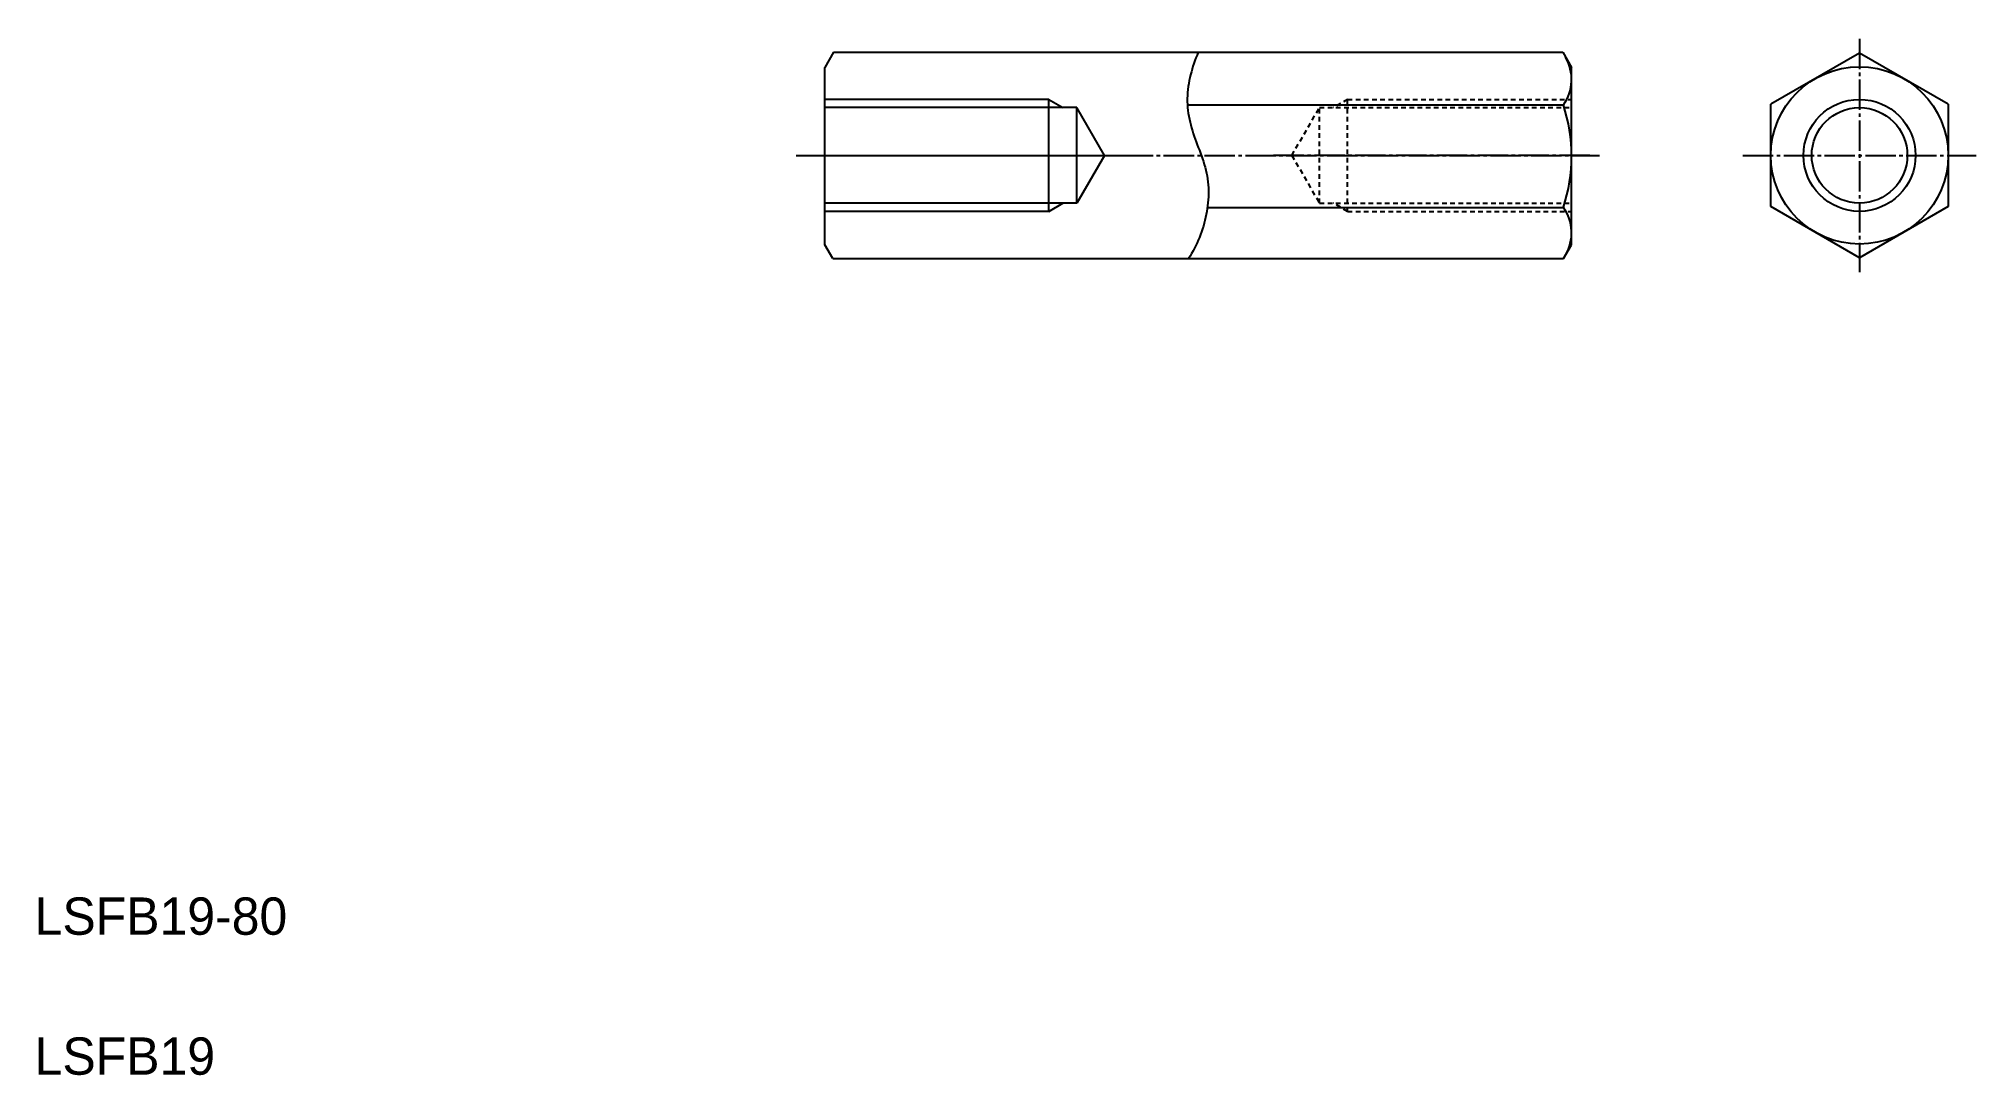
# Model space of a CAD drawing. Extents: x 10 to 218, y 10 to 121.
import ezdxf

# ---------------------------------------------------------------- set-up
doc = ezdxf.new("R2010")
doc.units = 0
doc.header["$LTSCALE"] = 0.25
doc.linetypes.add('CENTER', pattern=[17.5, 13, -1.5, 1.5, -1.5])
doc.linetypes.add('DASHED', pattern=[3.5, 2, -1.5])
doc.layers.get('0').update_dxf_attribs({"linetype": 'CONTINUOUS'})
doc.layers.add('CENTER', color=1, linetype='CENTER')

msp = doc.modelspace()

# ---------------------------------------------------------------- linework, layer by layer
at = {"linetype": 'CONTINUOUS'}
for p, q in [((95.58, 119.58), (94.64, 117.95)), ((95.58, 119.58), (173.69, 119.58)), ((173.69, 119.58), (174.64, 117.95)), ((205.49, 119.5), (195.99, 114.01)), ((214.99, 114.01), (205.49, 119.5)), ((94.64, 98.95), (94.64, 117.95)), ((174.64, 98.95), (174.64, 117.95)), ((94.64, 102.53), (94.64, 114.53)), ((118.64, 102.53), (118.64, 114.53)), ((121.64, 113.65), (94.64, 113.65)), ((121.64, 103.4), (121.64, 113.65)), ((124.6, 108.53), (121.64, 113.65)), ((133.49, 113.93), (173.77, 113.93)), ((195.99, 103.04), (195.99, 114.01)), ((214.99, 114.01), (214.99, 103.04)), ((124.6, 108.53), (121.64, 103.4)), ((121.64, 103.4), (94.64, 103.4)), ((135.64, 102.96), (173.77, 102.96)), ((205.49, 97.56), (195.99, 103.04)), ((214.99, 103.04), (205.49, 97.56)), ((95.49, 97.48), (94.64, 98.95)), ((173.79, 97.48), (174.64, 98.95)), ((95.49, 97.48), (173.79, 97.48))]:
    msp.add_line(p, q, dxfattribs=at)
for p, q in [((210.24, 116.76), (210.24, 116.76)), ((174.64, 102.53), (174.64, 114.53)), ((212.62, 115.39), (212.62, 115.39))]:
    msp.add_line(p, q)
at = {"color": 3, "linetype": 'CONTINUOUS'}
for p, q in [((118.64, 114.53), (94.64, 114.53)), ((118.64, 102.53), (94.64, 102.53))]:
    msp.add_line(p, q, dxfattribs=at)
at = {"color": 3}
for p, q in [((118.64, 114.53), (120.16, 113.65)), ((118.64, 102.53), (120.16, 103.4))]:
    msp.add_line(p, q, dxfattribs=at)
at = {"color": 3, "linetype": 'DASHED'}
for p, q in [((150.64, 114.53), (149.12, 113.65)), ((150.64, 114.53), (174.64, 114.53)), ((150.64, 102.53), (150.64, 114.53)), ((144.68, 108.53), (147.64, 113.65)), ((147.64, 113.65), (174.64, 113.65)), ((147.64, 103.4), (147.64, 113.65)), ((144.68, 108.53), (147.64, 103.4)), ((147.64, 103.4), (174.64, 103.4)), ((150.64, 102.53), (149.12, 103.4)), ((150.64, 102.53), (174.64, 102.53))]:
    msp.add_line(p, q, dxfattribs=at)
at = {"color": 3, "linetype": 'CONTINUOUS'}
msp.add_lwpolyline([(134.64, 119.58, 0.040459), (133.83, 117.16, 0.055941), (133.47, 114.63, 0.062469), (133.77, 112.1, 0.034158), (134.54, 109.67, -0.024152), (135.39, 107.26, -0.063461), (135.74, 104.73, -0.052178), (135.51, 102.19, -0.047546), (134.78, 99.74, -0.045771), (133.61, 97.47)], format="xyb", dxfattribs=at)
at = {"linetype": 'CONTINUOUS'}
msp.add_circle((205.49, 108.53), 9.5, dxfattribs=at)
at = {"color": 3, "linetype": 'CONTINUOUS'}
msp.add_circle((205.49, 108.53), 6, dxfattribs=at)
msp.add_circle((205.49, 108.53), 5.12)
at = {"linetype": 'CONTINUOUS'}
for centre, radius, start, end in [((169.89, 116.67), 4.75, 324.7356, 30), ((156.95, 108.45), 17.69, 341.9403, 18.0597), ((169.89, 100.22), 4.75, 330, 35.2644)]:
    msp.add_arc(centre, radius, start, end, dxfattribs=at)
at = {"layer": 'CENTER', "color": 1, "linetype": 'CENTER'}
for p, q in [((205.49, 121.03), (205.49, 96.03)), ((91.57, 108.53), (177.64, 108.53)), ((92.69, 108.53), (126.64, 108.53)), ((176.59, 108.53), (142.64, 108.53)), ((192.99, 108.53), (217.99, 108.53))]:
    msp.add_line(p, q, dxfattribs=at)

# ---------------------------------------------------------------- texts
for s, p in [('LSFB19-80', (10, 25)), ('LSFB19', (10, 10))]:
    msp.add_text(s, height=4).set_placement(p)

doc.saveas('drawing.dxf')
